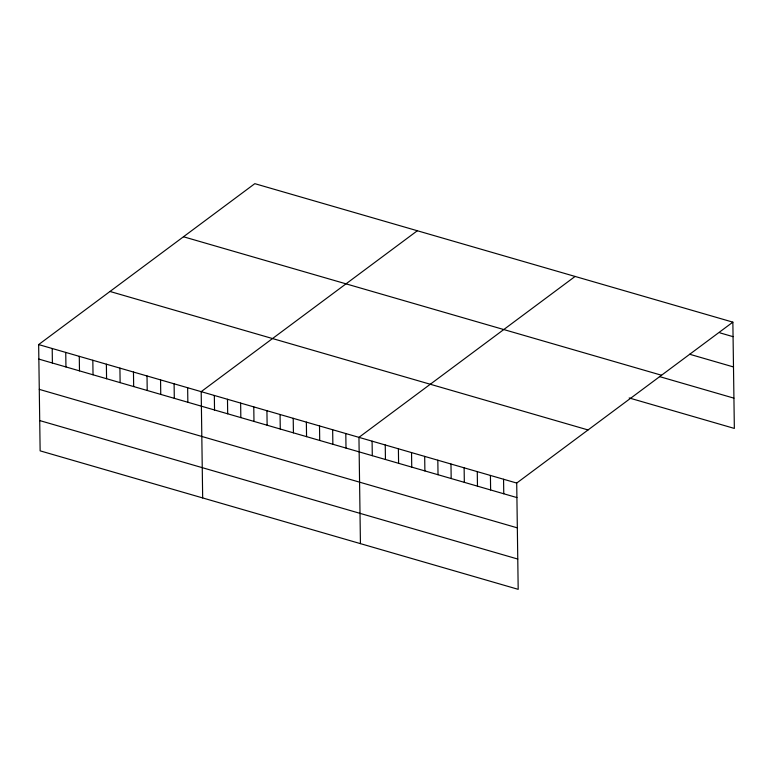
<?xml version="1.0" encoding="UTF-8"?>
<svg xmlns="http://www.w3.org/2000/svg" width="773" height="773" viewBox="0 0 773 773"><rect width="100%" height="100%" fill="white"/><g stroke="black" fill="none" stroke-linecap="round" stroke-linejoin="round"><path stroke-width="1.16" d="M732.862 322.148L516.712 483.057L518.19 589.335L40.138 450.852L38.65 344.574L254.81 183.665L732.862 322.148L734.35 428.426L629.174 397.96M417.343 230.75L201.193 391.65L202.671 497.938M575.102 276.444L358.952 437.354L360.431 543.632M719.924 332.863L733.065 336.67M689.671 354.256L733.49 366.953M183.472 236.76L661.533 375.243M659.427 376.567L733.925 398.153M109.979 291.469L588.04 429.952M38.65 344.574L516.712 483.057M38.853 359.097L516.915 497.58M39.278 389.37L517.34 527.862M39.713 420.57L517.775 559.053M503.561 479.25L503.764 493.773M490.42 475.434L490.623 489.966M477.27 471.627L477.472 486.149M464.129 467.82L464.331 482.342M450.978 464.013L451.181 478.535M437.827 460.206L438.03 474.728M424.686 456.399L424.889 470.921M411.536 452.591L411.738 467.114M398.395 448.784L398.597 463.307M385.244 444.968L385.447 459.5M372.093 441.161L372.296 455.684M345.802 433.547L346.004 448.069M332.661 429.74L332.863 444.262M319.51 425.933L319.713 440.455M306.359 422.126L306.562 436.648M293.218 418.309L293.421 432.841M280.068 414.502L280.27 429.025M266.927 410.695L267.129 425.218M253.776 406.888L253.979 421.411M240.635 403.081L240.838 417.604M227.484 399.274L227.687 413.797M214.334 395.467L214.536 409.99M187.646 387.727L187.849 402.26M174.099 383.804L174.302 398.327M160.552 379.881L160.755 394.404M147.015 375.958L147.218 390.481M133.468 372.035L133.671 386.558M119.921 368.112L120.124 382.635M106.374 364.189L106.577 378.712M92.828 360.266L93.031 374.789M79.281 356.343L79.484 370.866M65.744 352.42L65.947 366.943M52.197 348.497L52.4 363.02"/></g></svg>
